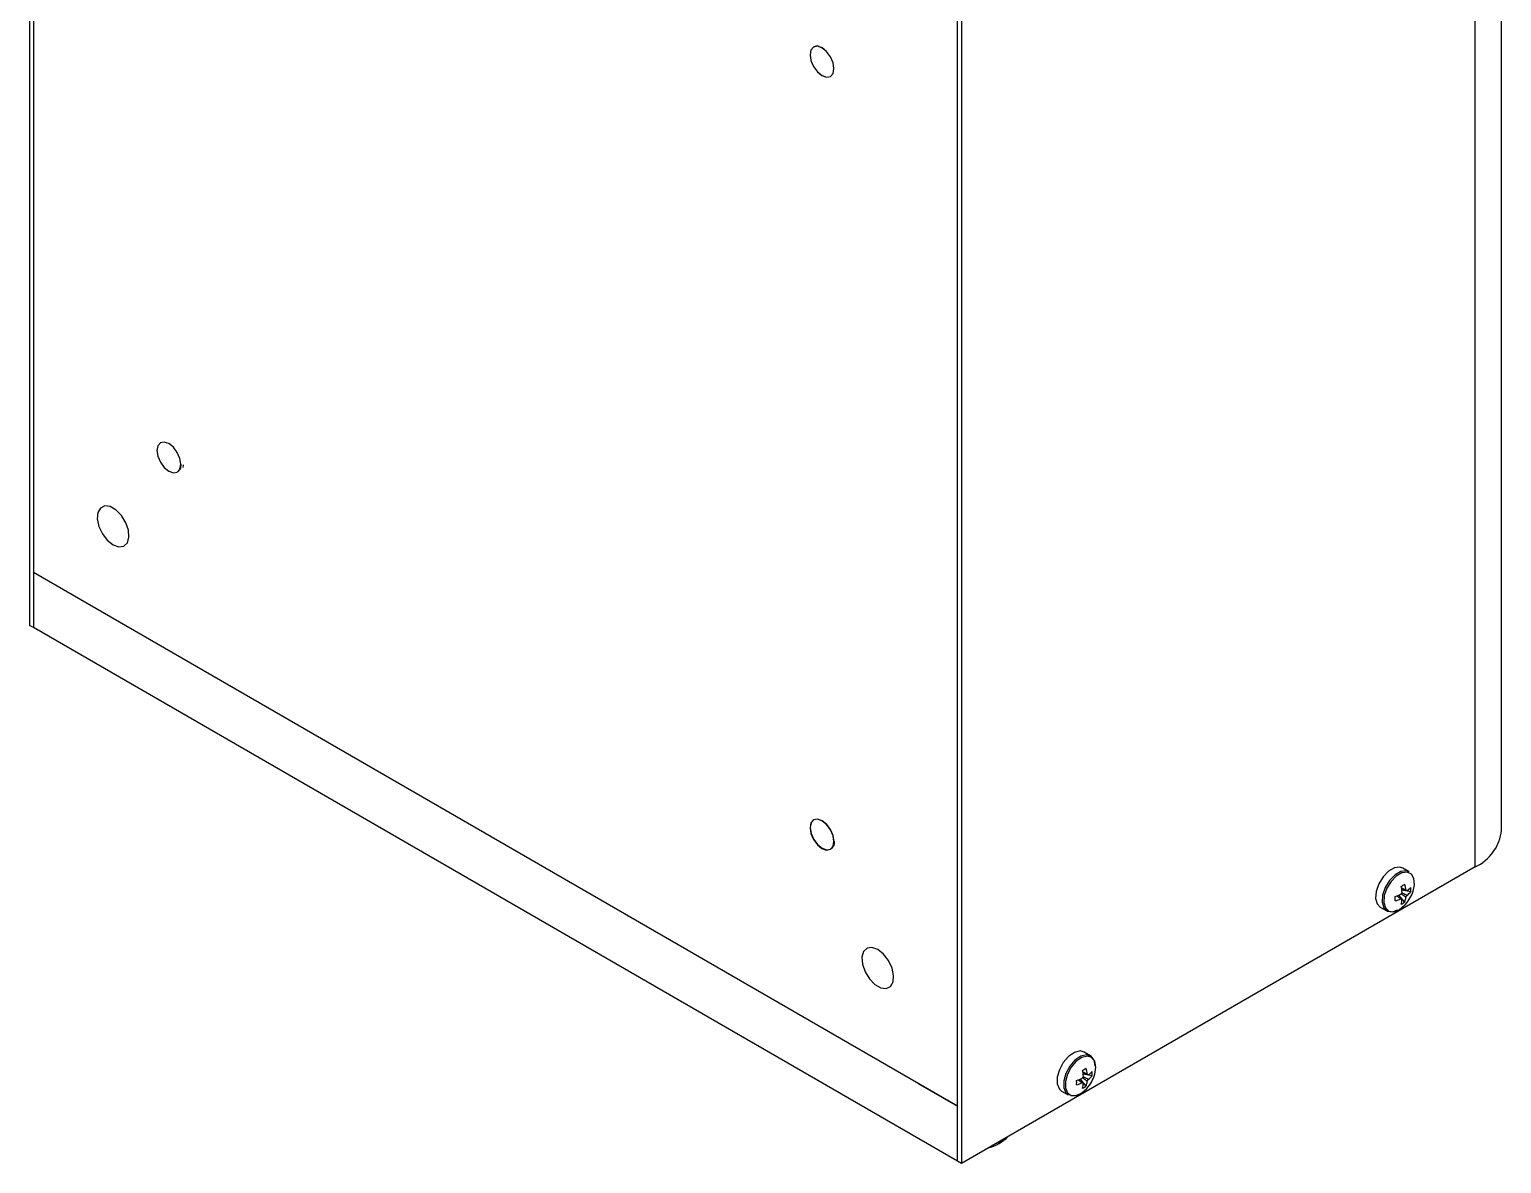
# Model space of a CAD drawing. Header units: millimetres. Extents: x 0 to 841, y 0 to 594.
# Drawn here: x 419.5 to 550.2, y 115.8 to 216.5 of the extents above; entities that cross this region are included whole.
import ezdxf

# ---------------------------------------------------------------- set-up
doc = ezdxf.new("R2010")
doc.units = ezdxf.units.MM

msp = doc.modelspace()

# ---------------------------------------------------------------- linework, layer by layer
at = {"color": 7, "linetype": 'Continuous', "lineweight": 25}
for p, q in [((419.502, 276.288), (419.5, 163.605)), ((419.855, 271.184), (419.854, 168.3)), ((550.183, 145.438), (550.185, 258.121)), ((547.84, 142.173), (547.842, 254.856)), ((501.878, 116.048), (501.879, 228.731)), ((502.233, 228.527), (502.231, 115.844)), ((488.8, 214.238), (488.798, 214.236)), ((490.608, 212.325), (490.61, 212.326)), ((433.147, 177.863), (433.107, 177.622)), ((419.854, 168.3), (419.854, 163.401)), ((501.878, 120.948), (419.854, 168.3)), ((419.854, 163.401), (419.5, 163.605)), ((501.878, 116.048), (419.854, 163.401)), ((488.816, 145.658), (488.797, 145.647)), ((488.804, 145.782), (488.822, 145.779)), ((547.84, 142.173), (502.231, 115.844)), ((541.988, 141.738), (541.415, 142.068)), ((542.119, 139.949), (541.331, 140.101)), ((539.415, 138.604), (539.988, 138.274)), ((541.603, 139.054), (541.077, 139.662)), ((513.704, 125.41), (513.131, 125.741)), ((498.342, 122.989), (501.878, 120.948)), ((513.319, 122.726), (512.792, 123.334)), ((513.835, 123.621), (513.046, 123.773)), ((511.131, 122.277), (511.704, 121.946)), ((501.878, 120.948), (501.878, 120.948)), ((501.878, 116.048), (501.878, 120.948)), ((502.231, 115.844), (501.878, 116.048))]:
    msp.add_line(p, q, dxfattribs=at)
at = {"color": 7, "linetype": 'Continuous', "lineweight": 25, "flags": 128}
for points in [[(488.798, 214.236), (488.878, 213.721), (489.108, 213.191), (489.452, 212.727), (489.858, 212.399), (490.264, 212.258), (490.608, 212.325), (490.838, 212.59), (490.919, 213.012), (490.838, 213.527), (490.608, 214.057), (490.264, 214.521), (489.858, 214.849), (489.452, 214.99), (489.108, 214.923), (488.878, 214.659), (488.798, 214.236)], [(488.8, 214.238), (488.88, 213.722), (489.11, 213.192), (489.454, 212.728), (489.86, 212.4), (490.266, 212.259), (490.61, 212.326), (490.84, 212.591), (490.921, 213.013), (490.84, 213.528), (490.61, 214.058), (490.266, 214.523), (489.86, 214.85), (489.454, 214.991), (489.11, 214.924), (488.88, 214.66), (488.8, 214.238)], [(432.935, 177.895), (432.855, 178.411), (432.625, 178.941), (432.28, 179.405), (431.875, 179.733), (431.469, 179.874), (431.125, 179.807), (430.895, 179.542), (430.814, 179.12), (430.895, 178.605), (431.125, 178.075), (431.469, 177.61), (431.875, 177.283), (432.28, 177.142), (432.625, 177.209), (432.854, 177.473), (432.935, 177.895)], [(430.814, 179.12), (430.895, 178.605), (431.125, 178.075), (431.469, 177.61), (431.875, 177.283), (432.28, 177.142), (432.625, 177.209), (432.854, 177.473), (432.935, 177.895), (432.855, 178.411), (432.625, 178.941), (432.28, 179.405), (431.875, 179.733), (431.469, 179.874), (431.125, 179.807), (430.895, 179.542), (430.814, 179.12)], [(426.925, 170.75), (427.436, 170.565), (427.877, 170.626), (428.191, 170.924), (428.333, 171.42), (428.285, 172.045), (428.053, 172.716), (427.669, 173.342), (427.185, 173.838), (426.665, 174.138), (426.18, 174.201), (425.796, 174.019), (425.564, 173.615), (425.517, 173.045), (425.659, 172.386), (425.972, 171.726), (426.414, 171.155), (426.925, 170.75)], [(488.797, 145.647), (488.877, 145.132), (489.107, 144.601), (489.451, 144.137), (489.857, 143.81), (490.263, 143.669), (490.607, 143.736), (490.837, 144), (490.918, 144.422), (490.837, 144.938), (490.607, 145.468), (490.263, 145.932), (489.857, 146.259), (489.451, 146.4), (489.107, 146.334), (488.877, 146.069), (488.797, 145.647)], [(490.937, 144.433), (490.857, 144.949), (490.627, 145.479), (490.283, 145.943), (489.877, 146.271), (489.471, 146.412), (489.127, 146.345), (488.897, 146.08), (488.816, 145.658), (488.897, 145.143), (489.127, 144.613), (489.471, 144.148), (489.877, 143.821), (490.283, 143.68), (490.627, 143.747), (490.857, 144.011), (490.937, 144.433)], [(541.415, 142.068), (541.16, 142.155), (540.675, 142.092), (540.155, 141.792), (539.671, 141.295), (539.287, 140.669), (539.055, 139.998), (539.007, 139.373), (539.149, 138.878), (539.415, 138.604)], [(541.988, 141.738), (541.733, 141.824), (541.248, 141.761), (540.728, 141.461), (540.244, 140.964), (539.859, 140.338), (539.628, 139.667), (539.58, 139.042), (539.722, 138.547), (540.035, 138.249), (540.477, 138.188), (540.988, 138.373), (540.988, 138.373)], [(494.807, 134.828), (494.296, 135.013), (493.854, 134.952), (493.541, 134.654), (493.399, 134.159), (493.447, 133.533), (493.678, 132.862), (494.062, 132.236), (494.547, 131.74), (495.067, 131.44), (495.551, 131.377), (495.936, 131.559), (496.167, 131.963), (496.215, 132.533), (496.073, 133.192), (495.76, 133.852), (495.318, 134.423), (494.807, 134.828)], [(513.131, 125.741), (512.762, 125.834), (512.262, 125.71), (511.744, 125.356), (511.279, 124.82), (510.929, 124.175), (510.741, 123.507), (510.741, 122.907), (510.928, 122.455), (511.131, 122.277)], [(514.118, 124.494), (514.023, 125.029), (513.749, 125.381), (513.335, 125.504), (512.835, 125.38), (512.317, 125.026), (511.852, 124.49), (511.502, 123.844), (511.314, 123.176), (511.313, 122.576), (511.501, 122.124), (511.704, 121.946)]]:
    msp.add_lwpolyline(points, dxfattribs=at)
at = {"color": 8, "linetype": 'Continuous', "lineweight": 25, "flags": 128}
for points in [[(542.331, 140.012), (542.447, 140.586), (542.401, 141.135), (542.178, 141.524), (541.808, 141.7), (541.34, 141.64), (540.839, 141.35), (540.372, 140.872), (540.001, 140.268), (539.778, 139.621), (539.732, 139.018), (539.869, 138.541), (540.171, 138.253), (540.597, 138.194), (541.089, 138.372), (541.089, 138.372)], [(541.089, 138.372), (541.582, 138.763), (541.654, 138.84)], [(514.169, 124.406), (514.077, 124.922), (513.813, 125.262), (513.414, 125.38), (512.932, 125.26), (512.433, 124.919), (511.984, 124.402), (511.646, 123.78), (511.465, 123.135), (511.465, 122.557), (511.646, 122.121), (511.983, 121.888), (512.432, 121.889), (512.931, 122.124), (513.37, 122.512)], [(514.047, 123.684), (514.077, 123.784), (514.169, 124.406)]]:
    msp.add_lwpolyline(points, dxfattribs=at)
at = {"color": 7, "linetype": 'Continuous', "lineweight": 25}
for centre, radius, start, end in [((546.179, 145.838), 4.023, 294.37372, 354.3045), ((541.97, 139.439), 0.777, 142.48043, 157.51442), ((538.121, 146.28), 6.629, 298.30045, 301.68801), ((537.387, 139.51), 3.987, 5.78758, 13.53598), ((537.724, 139.705), 3.99, 5.78935, 13.53178), ((539.284, 140.989), 3.2, 317.79225, 342.21229), ((541.673, 139.954), 0.155, 37.79007, 82.19403), ((540.547, 141.763), 2.12, 306.05958, 317.86638), ((540.547, 141.371), 2.12, 306.05886, 317.8671), ((539.9, 140.145), 2.228, 354.9506, 5.04323), ((539.617, 143.374), 3.989, 286.45775, 294.20223), ((534.118, 139.353), 6.632, 358.30517, 1.69175), ((539.617, 142.983), 3.99, 286.45878, 294.20119), ((541.375, 139.439), 0.155, 217.79524, 262.17857), ((539.246, 139.509), 2.12, 342.12485, 353.93219), ((540.326, 140.875), 2.223, 294.93833, 305.05013), ((539.585, 139.705), 2.121, 342.12418, 353.93048), ((541.078, 139.954), 0.776, 322.47969, 337.51859), ((509.843, 129.944), 6.619, 298.2827, 301.67494), ((509.444, 123.379), 3.986, 5.77112, 13.52332), ((511.333, 127.049), 3.991, 286.44591, 294.18572), ((505.828, 123.027), 6.638, 358.28934, 1.6737), ((511.334, 126.655), 3.989, 286.44406, 294.18757), ((513.685, 123.111), 0.776, 142.46501, 157.51097), ((513.091, 123.111), 0.155, 217.77049, 262.14671), ((510.96, 123.182), 2.122, 342.11282, 353.91604), ((509.102, 123.183), 3.988, 5.77359, 13.52085), ((511.301, 123.378), 2.12, 342.10934, 353.91986), ((511, 124.662), 3.2, 317.79225, 342.21229), ((513.388, 123.626), 0.155, 37.78394, 82.13326), ((512.793, 123.626), 0.776, 322.46879, 337.50547), ((512.264, 125.434), 2.118, 306.04245, 317.85564), ((512.264, 125.042), 2.119, 306.04221, 317.85403), ((511.619, 123.817), 2.225, 354.92856, 5.03756), ((512.041, 124.549), 2.226, 294.92859, 305.02905), ((503.802, 120.741), 3.59, 284.29369, 315.69938)]:
    msp.add_arc(centre, radius, start, end, dxfattribs=at)
at = {"color": 8, "linetype": 'Continuous', "lineweight": 25}
msp.add_arc((503.869, 121.099), 3.763, 292.54301, 307.45037, dxfattribs=at)
at = {"color": 7, "linetype": 'Continuous', "lineweight": 25}
for points, knots in [([(489.144, 214.939), (489.159, 214.949), (489.272, 215.02), (489.431, 215.045), (489.581, 215.005), (489.596, 215.001)], [0, 0, 0, 0, 0.1259162, 0.9105371, 1, 1, 1, 1]), ([(432.935, 177.895), (432.934, 177.823), (432.931, 177.659), (432.862, 177.436), (432.761, 177.29), (432.674, 177.241), (432.654, 177.23)], [0, 0, 0, 0, 0.23790379, 0.5329581, 0.89404891, 1, 1, 1, 1]), ([(490.937, 144.433), (490.936, 144.361), (490.933, 144.197), (490.864, 143.974), (490.763, 143.828), (490.676, 143.779), (490.656, 143.768)], [0, 0, 0, 0, 0.2379043, 0.5329585, 0.8940528, 1, 1, 1, 1]), ([(541.288, 140.302), (541.385, 140.256), (541.52, 140.191), (541.655, 140.126), (541.694, 140.108)], [0, 0, 0, 0, 0.7159547, 1, 1, 1, 1]), ([(541.795, 140.049), (541.754, 140.069), (541.585, 140.152), (541.416, 140.234), (541.289, 140.295)], [0, 0, 0, 0, 0.2471257, 1, 1, 1, 1]), ([(541.332, 139.882), (541.445, 139.828), (541.6, 139.753), (541.754, 139.677), (541.795, 139.657)], [0, 0, 0, 0, 0.7296696, 1, 1, 1, 1]), ([(541.253, 139.344), (541.217, 139.368), (541.093, 139.452), (540.97, 139.537), (540.881, 139.598)], [0, 0, 0, 0, 0.2839823, 1, 1, 1, 1]), ([(540.888, 139.6), (541.005, 139.521), (541.16, 139.416), (541.316, 139.311), (541.354, 139.285)], [0, 0, 0, 0, 0.7529246, 1, 1, 1, 1]), ([(541.694, 139.481), (541.655, 139.507), (541.513, 139.603), (541.371, 139.699), (541.267, 139.769)], [0, 0, 0, 0, 0.2703357, 1, 1, 1, 1]), ([(512.968, 123.016), (512.933, 123.04), (512.809, 123.125), (512.685, 123.21), (512.597, 123.271)], [0, 0, 0, 0, 0.2838535, 1, 1, 1, 1]), ([(512.603, 123.273), (512.72, 123.193), (512.876, 123.088), (513.031, 122.983), (513.07, 122.957)], [0, 0, 0, 0, 0.7530301, 1, 1, 1, 1]), ([(513.409, 123.153), (513.371, 123.179), (513.229, 123.274), (513.087, 123.37), (512.984, 123.44)], [0, 0, 0, 0, 0.2711948, 1, 1, 1, 1]), ([(513.004, 123.974), (513.1, 123.928), (513.236, 123.864), (513.371, 123.798), (513.409, 123.78)], [0, 0, 0, 0, 0.7158443, 1, 1, 1, 1]), ([(513.511, 123.721), (513.469, 123.741), (513.301, 123.824), (513.132, 123.906), (513.005, 123.967)], [0, 0, 0, 0, 0.2472163, 1, 1, 1, 1]), ([(513.048, 123.554), (513.161, 123.5), (513.315, 123.425), (513.469, 123.349), (513.511, 123.329)], [0, 0, 0, 0, 0.7296344, 1, 1, 1, 1])]:
    msp.add_open_spline(points, degree=3, knots=knots, dxfattribs=at)

doc.saveas('drawing.dxf')
